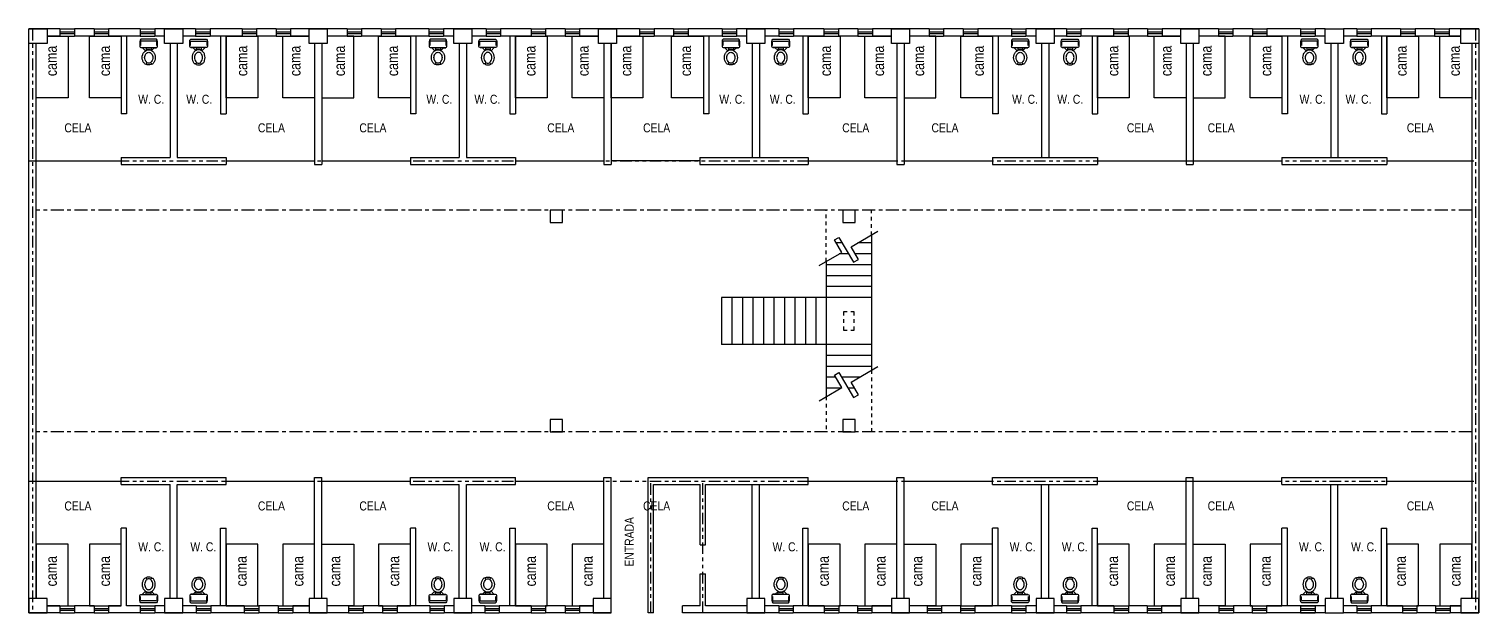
# Model space of a CAD drawing. Header units: millimetres. Extents: x 152.1 to 193, y 84.4 to 125.5.
# Drawn here: x 152.11 to 192.21, y 109.36 to 125.51 of the extents above; entities that cross this region are included whole.
import ezdxf

# ---------------------------------------------------------------- set-up
doc = ezdxf.new("R2010")
doc.units = ezdxf.units.MM
doc.header["$LTSCALE"] = 0.01
for name, pattern in [('ACAD_ISO03W100', [30, 12, -18]), ('ACAD_ISO10W100', [18, 12, -3, 0, -3]), ('DOT', [6.35, 0, -6.35]), ('PHANTOM', [63.5, 31.75, -6.35, 6.35, -6.35, 6.35, -6.35])]:
    doc.linetypes.add(name, pattern=pattern)
for name, color, linetype in [('AUXILIAR', 7, 'Continuous'), ('COLUMNAS', 6, 'Continuous'), ('EJES', 8, 'PHANTOM'), ('MUROS', 5, 'Continuous'), ('PROY. LOSA', 7, 'ACAD_ISO10W100'), ('REJAS', 3, 'ZIGZAG'), ('TEXTO', 2, 'Continuous'), ('VENTANAS', 7, 'Continuous')]:
    doc.layers.add(name, color=color, linetype=linetype)
doc.styles.add('style1', font='', dxfattribs={"height": 0.25})
doc.styles.get('style1').set_extended_font_data('Abadi MT Condensed Light')
doc.linetypes.add('ZIGZAG', pattern='A,0.00254,-5.08,[131,ltypeshp.shx,S=5.08,R=0,X=-5.08,Y=0],-10.16,[131,ltypeshp.shx,S=5.08,R=180,X=5.08,Y=0],-5.08', length=20.32254)

# ---------------------------------------------------------------- blocks, each defined once
blk = doc.blocks.new('WC')
at = {"layer": 'AUXILIAR', "color": 0}
for p, q in [((-0.313, 0.207), (-0.313, 0.07)), ((-0.293, 0.198), (-0.293, 0.09)), ((0.147, 0.268), (-0.284, 0.268)), ((-0.284, 0.041), (0.147, 0.041)), ((0.137, 0.217), (-0.274, 0.217)), ((-0.248, 0.041), (-0.156, -0.052)), ((-0.149, 0.041), (-0.137, 0.029)), ((-0.137, 0.041), (-0.137, -0.041)), ((0, 0.041), (0, -0.041)), ((0.091, 0.041), (0.006, -0.044)), ((0.092, 0.027), (0.146, 0.027)), ((0.156, 0.09), (0.156, 0.198)), ((0.176, 0.07), (0.176, 0.207)), ((-0.108, -0.008), (-0.029, -0.008)), ((-0.068, -0.008), (-0.068, -0.022)), ((0.001, -0.355), (-0.002, -0.358))]:
    blk.add_line(p, q, dxfattribs=at)
for points in [[(-0.178, -0.412, -0.039981), (-0.198, -0.39, -0.089732), (-0.236, -0.322, -0.081458), (-0.249, -0.24, -0.081458), (-0.236, -0.158, -0.089732), (-0.198, -0.09, -0.204334), (-0.068, -0.022, -0.099185)], [(-0.134, -0.359, -0.035206), (-0.145, -0.347, -0.089732), (-0.171, -0.3, -0.081458), (-0.181, -0.24, -0.081458), (-0.171, -0.18, -0.089732), (-0.145, -0.133, -0.104601), (-0.107, -0.103, -0.118253), (-0.068, -0.093, -0.118253)], [(-0.013, -0.379, -0.028959), (-0.026, -0.386, -0.118253), (-0.068, -0.397, -0.118253), (-0.111, -0.386, -0.023213), (-0.122, -0.38, -0.089732)], [(-0.068, -0.022, -0.204334), (0.061, -0.09, -0.089732), (0.099, -0.158, -0.081458), (0.112, -0.24, -0.081458), (0.099, -0.322, -0.089732), (0.061, -0.39, -0.038067), (0.042, -0.411, -0.007959)], [(-0.068, -0.093, -0.118253), (-0.03, -0.103, -0.104601), (0.008, -0.133, -0.089732), (0.034, -0.18, -0.081458), (0.044, -0.24, -0.081458), (0.034, -0.3, -0.089732), (0.008, -0.347, -0.023109), (0.001, -0.355, -0.118253)], [(0.018, -0.417, -0.035601), (-0.003, -0.43, -0.118253), (-0.068, -0.445, -0.154912), (-0.151, -0.419, -0.104601)]]:
    blk.add_lwpolyline(points, format="xyb", dxfattribs=at)
for centre, radius, start, end in [((-0.243, 0.211), 0.07, 125.4176, 182.8051), ((-0.284, 0.07), 0.0293, 180, 270), ((-0.274, 0.198), 0.0196, 90, 180), ((0.137, 0.198), 0.0196, 360, 90), ((0.106, 0.211), 0.07, 357.1949, 54.5824), ((0.147, 0.07), 0.0293, 270, 0), ((-0.156, -0.385), 0.0342, 230.1833, 50.1833), ((-0.145, -0.004), 0.038, 282.8891, 354.0625), ((0.042, 0.026), 0.0793, 205.3284, 237.7201), ((0.021, -0.383), 0.0342, 133.0507, 306.2647)]:
    blk.add_arc(centre, radius, start, end, dxfattribs=at)

msp = doc.modelspace()

# ---------------------------------------------------------------- linework, layer by layer
at = {"layer": 'AUXILIAR', "linetype": 'ACAD_ISO03W100', "ltscale": 0.5}
for p, q in [((174.163, 119.081), (174.163, 120.498)), ((175.413, 119.812), (175.413, 120.498)), ((175.413, 116.071), (175.413, 114.368)), ((174.163, 115.34), (174.163, 114.368))]:
    msp.add_line(p, q, dxfattribs=at)
at = {"layer": 'AUXILIAR'}
for p, q in [((174.599, 119.592), (174.439, 119.592)), ((175.413, 119.592), (175.037, 119.592)), ((175.413, 119.812), (175.413, 116.071)), ((174.775, 119.29), (174.521, 119.29)), ((175.413, 119.29), (174.958, 119.29)), ((174.163, 119.081), (174.163, 115.34)), ((175.413, 118.988), (174.163, 118.988)), ((175.413, 118.686), (174.163, 118.686)), ((175.413, 118.385), (174.163, 118.385)), ((175.413, 118.083), (171.263, 118.083)), ((171.263, 118.083), (171.263, 116.783)), ((171.553, 118.083), (171.553, 116.783)), ((171.843, 118.083), (171.843, 116.783)), ((172.133, 118.083), (172.133, 116.783)), ((172.423, 118.083), (172.423, 116.783)), ((172.713, 118.083), (172.713, 116.783)), ((173.003, 118.083), (173.003, 116.783)), ((173.293, 118.083), (173.293, 116.783)), ((173.583, 118.083), (173.583, 116.783)), ((173.873, 118.083), (173.873, 116.783)), ((175.413, 116.783), (171.263, 116.783)), ((175.413, 116.481), (174.163, 116.481)), ((175.413, 116.179), (174.163, 116.179)), ((174.424, 115.877), (174.163, 115.877)), ((174.565, 115.575), (174.163, 115.575)), ((175.081, 115.877), (174.584, 115.877)), ((174.943, 115.575), (174.76, 115.575))]:
    msp.add_line(p, q, dxfattribs=at)
for points in [[(152.613, 125.308), (153.193, 125.308), (153.193, 123.608), (152.313, 123.608), (152.313, 125.108)], [(160.013, 125.108), (160.013, 123.608), (159.133, 123.608), (159.133, 125.308), (159.863, 125.308)], [(160.213, 125.108), (160.213, 123.608), (161.093, 123.608), (161.093, 125.308), (160.363, 125.308)], [(168.013, 125.108), (168.013, 123.608), (167.133, 123.608), (167.133, 125.308), (167.863, 125.308)], [(168.363, 125.308), (169.093, 125.308), (169.093, 123.608), (168.213, 123.608), (168.213, 125.108)], [(176.113, 125.108), (176.113, 123.608), (175.233, 123.608), (175.233, 125.308), (175.963, 125.308)], [(176.313, 125.108), (176.313, 123.608), (177.193, 123.608), (177.193, 125.308), (176.463, 125.308)], [(184.113, 125.108), (184.113, 123.608), (183.233, 123.608), (183.233, 125.308), (183.963, 125.308)], [(184.313, 125.108), (184.313, 123.608), (185.193, 123.608), (185.193, 125.308), (184.463, 125.308)], [(192.013, 125.108), (192.013, 123.608), (191.133, 123.608), (191.133, 125.308), (191.713, 125.308)], [(173.965, 118.965), (174.591, 119.331), (174.389, 119.676), (174.508, 119.746), (174.912, 119.056), (175.049, 119.135), (174.847, 119.481), (175.587, 119.914)], [(173.965, 115.224), (174.591, 115.591), (174.389, 115.936), (174.508, 116.005), (174.912, 115.315), (175.049, 115.395), (174.847, 115.74), (175.587, 116.173)], [(152.613, 109.558), (153.193, 109.558), (153.193, 111.258), (152.313, 111.258), (152.313, 109.758)], [(160.013, 109.758), (160.013, 111.258), (159.133, 111.258), (159.133, 109.558), (159.863, 109.558)], [(160.213, 109.758), (160.213, 111.258), (161.093, 111.258), (161.093, 109.558), (160.363, 109.558)], [(168.013, 109.758), (168.013, 111.258), (167.133, 111.258), (167.133, 109.558), (167.713, 109.558)], [(176.113, 109.758), (176.113, 111.258), (175.233, 111.258), (175.233, 109.558), (175.963, 109.558)], [(176.313, 109.758), (176.313, 111.258), (177.193, 111.258), (177.193, 109.558), (176.463, 109.558)], [(184.113, 109.758), (184.113, 111.258), (183.233, 111.258), (183.233, 109.558), (183.963, 109.558)], [(184.313, 109.758), (184.313, 111.258), (185.193, 111.258), (185.193, 109.558), (184.463, 109.558)], [(192.013, 109.758), (192.013, 111.258), (191.133, 111.258), (191.133, 109.558), (191.713, 109.558)]]:
    msp.add_lwpolyline(points, dxfattribs=at)
for points in [[(153.783, 125.308), (154.663, 125.308), (154.663, 123.608), (153.783, 123.608)], [(157.563, 125.308), (158.443, 125.308), (158.443, 123.608), (157.563, 123.608)], [(161.783, 125.308), (162.663, 125.308), (162.663, 123.608), (161.783, 123.608)], [(165.563, 125.308), (166.443, 125.308), (166.443, 123.608), (165.563, 123.608)], [(169.883, 125.308), (170.763, 125.308), (170.763, 123.608), (169.883, 123.608)], [(173.663, 125.308), (174.543, 125.308), (174.543, 123.608), (173.663, 123.608)], [(177.883, 125.308), (178.763, 125.308), (178.763, 123.608), (177.883, 123.608)], [(181.663, 125.308), (182.543, 125.308), (182.543, 123.608), (181.663, 123.608)], [(185.883, 125.308), (186.763, 125.308), (186.763, 123.608), (185.883, 123.608)], [(189.663, 125.308), (190.543, 125.308), (190.543, 123.608), (189.663, 123.608)], [(153.783, 109.558), (154.663, 109.558), (154.663, 111.258), (153.783, 111.258)], [(157.563, 109.558), (158.443, 109.558), (158.443, 111.258), (157.563, 111.258)], [(161.783, 109.558), (162.663, 109.558), (162.663, 111.258), (161.783, 111.258)], [(165.563, 109.558), (166.443, 109.558), (166.443, 111.258), (165.563, 111.258)], [(173.663, 109.558), (174.543, 109.558), (174.543, 111.258), (173.663, 111.258)], [(177.883, 109.558), (178.763, 109.558), (178.763, 111.258), (177.883, 111.258)], [(181.663, 109.558), (182.543, 109.558), (182.543, 111.258), (181.663, 111.258)], [(185.883, 109.558), (186.763, 109.558), (186.763, 111.258), (185.883, 111.258)], [(189.663, 109.558), (190.543, 109.558), (190.543, 111.258), (189.663, 111.258)]]:
    msp.add_lwpolyline(points, close=True, dxfattribs=at)
at = {"layer": 'COLUMNAS'}
for points in [[(152.113, 125.508), (152.613, 125.508), (152.613, 125.108), (152.113, 125.108)], [(155.863, 125.508), (156.363, 125.508), (156.363, 125.108), (155.863, 125.108)], [(159.863, 125.508), (160.363, 125.508), (160.363, 125.108), (159.863, 125.108)], [(163.863, 125.508), (164.363, 125.508), (164.363, 125.108), (163.863, 125.108)], [(167.863, 125.508), (168.363, 125.508), (168.363, 125.108), (167.863, 125.108)], [(171.963, 125.508), (172.463, 125.508), (172.463, 125.108), (171.963, 125.108)], [(175.963, 125.508), (176.463, 125.508), (176.463, 125.108), (175.963, 125.108)], [(179.963, 125.508), (180.463, 125.508), (180.463, 125.108), (179.963, 125.108)], [(183.963, 125.508), (184.463, 125.508), (184.463, 125.108), (183.963, 125.108)], [(187.963, 125.508), (188.463, 125.508), (188.463, 125.108), (187.963, 125.108)], [(191.713, 125.508), (192.213, 125.508), (192.213, 125.108), (191.713, 125.108)], [(166.528, 120.158), (166.868, 120.158), (166.868, 120.498), (166.528, 120.498)], [(174.618, 120.158), (174.958, 120.158), (174.958, 120.498), (174.618, 120.498)], [(166.528, 114.368), (166.868, 114.368), (166.868, 114.708), (166.528, 114.708)], [(174.618, 114.368), (174.958, 114.368), (174.958, 114.708), (174.618, 114.708)], [(152.113, 109.358), (152.613, 109.358), (152.613, 109.758), (152.113, 109.758)], [(155.863, 109.358), (156.363, 109.358), (156.363, 109.758), (155.863, 109.758)], [(159.863, 109.358), (160.363, 109.358), (160.363, 109.758), (159.863, 109.758)], [(163.863, 109.358), (164.363, 109.358), (164.363, 109.758), (163.863, 109.758)], [(167.713, 109.358), (168.213, 109.358), (168.213, 109.758), (167.713, 109.758)], [(171.963, 109.358), (172.463, 109.358), (172.463, 109.758), (171.963, 109.758)], [(175.963, 109.358), (176.463, 109.358), (176.463, 109.758), (175.963, 109.758)], [(179.963, 109.358), (180.463, 109.358), (180.463, 109.758), (179.963, 109.758)], [(183.963, 109.358), (184.463, 109.358), (184.463, 109.758), (183.963, 109.758)], [(187.963, 109.358), (188.463, 109.358), (188.463, 109.758), (187.963, 109.758)], [(191.713, 109.358), (192.213, 109.358), (192.213, 109.758), (191.713, 109.758)]]:
    msp.add_lwpolyline(points, close=True, dxfattribs=at)
at = {"layer": 'COLUMNAS', "linetype": 'DOT'}
msp.add_lwpolyline([(174.638, 117.183), (174.938, 117.183), (174.938, 117.683), (174.638, 117.683)], close=True, dxfattribs=at)
at = {"layer": 'EJES'}
for p, q in [((152.213, 125.508), (152.213, 109.358)), ((192.113, 125.508), (192.113, 109.358)), ((152.113, 121.858), (192.113, 121.858)), ((152.113, 121.858), (192.113, 121.858)), ((152.113, 113.008), (192.113, 113.008)), ((169.313, 109.358), (169.313, 113.008)), ((170.751, 109.358), (170.751, 113.008))]:
    msp.add_line(p, q, dxfattribs=at)
at = {"layer": 'MUROS'}
for p, q in [((152.113, 109.358), (152.113, 125.508)), ((152.97, 125.508), (152.113, 125.508)), ((152.97, 125.308), (152.613, 125.308)), ((152.97, 125.508), (152.97, 125.308)), ((153.37, 125.508), (153.37, 125.308)), ((153.911, 125.508), (153.37, 125.508)), ((153.911, 125.308), (153.37, 125.308)), ((153.911, 125.508), (153.911, 125.308)), ((154.311, 125.508), (154.311, 125.308)), ((155.192, 125.508), (154.311, 125.508)), ((155.192, 125.308), (154.311, 125.308)), ((154.663, 125.308), (154.663, 123.158)), ((154.813, 125.308), (154.813, 123.158)), ((155.192, 125.508), (155.192, 125.308)), ((155.592, 125.508), (155.592, 125.308)), ((156.722, 125.508), (155.592, 125.508)), ((155.863, 125.308), (155.592, 125.308)), ((156.722, 125.308), (156.363, 125.308)), ((156.722, 125.508), (156.722, 125.308)), ((157.122, 125.508), (157.122, 125.308)), ((158.008, 125.508), (157.122, 125.508)), ((158.008, 125.308), (157.122, 125.308)), ((157.413, 125.308), (157.413, 123.158)), ((157.563, 125.308), (157.563, 123.158)), ((158.008, 125.508), (158.008, 125.308)), ((158.408, 125.508), (158.408, 125.308)), ((158.949, 125.508), (158.408, 125.508)), ((158.949, 125.308), (158.408, 125.308)), ((158.949, 125.508), (158.949, 125.308)), ((159.349, 125.508), (159.349, 125.308)), ((160.911, 125.508), (159.349, 125.508)), ((159.863, 125.308), (159.349, 125.308)), ((160.911, 125.308), (160.363, 125.308)), ((160.911, 125.508), (160.911, 125.308)), ((161.311, 125.508), (161.311, 125.308)), ((161.851, 125.508), (161.311, 125.508)), ((161.851, 125.308), (161.311, 125.308)), ((161.851, 125.508), (161.851, 125.308)), ((162.251, 125.508), (162.251, 125.308)), ((163.175, 125.508), (162.251, 125.508)), ((163.175, 125.308), (162.251, 125.308)), ((162.663, 125.308), (162.663, 123.158)), ((162.813, 125.308), (162.813, 123.158)), ((163.175, 125.508), (163.175, 125.308)), ((163.575, 125.508), (163.575, 125.308)), ((164.753, 125.508), (163.575, 125.508)), ((163.863, 125.308), (163.575, 125.308)), ((164.753, 125.308), (164.363, 125.308)), ((164.753, 125.508), (164.753, 125.308)), ((165.997, 125.508), (165.153, 125.508)), ((165.153, 125.508), (165.153, 125.308)), ((165.997, 125.308), (165.153, 125.308)), ((165.413, 125.308), (165.413, 123.158)), ((165.563, 125.308), (165.563, 123.158)), ((165.997, 125.508), (165.997, 125.308)), ((166.397, 125.508), (166.397, 125.308)), ((166.938, 125.508), (166.397, 125.508)), ((166.938, 125.308), (166.397, 125.308)), ((166.938, 125.508), (166.938, 125.308)), ((168.213, 125.508), (167.338, 125.508)), ((167.338, 125.508), (167.338, 125.308)), ((167.863, 125.308), (167.338, 125.308)), ((168.998, 125.508), (168.213, 125.508)), ((168.998, 125.308), (168.363, 125.308)), ((168.998, 125.508), (168.998, 125.308)), ((169.398, 125.508), (169.398, 125.308)), ((169.939, 125.508), (169.398, 125.508)), ((169.939, 125.308), (169.398, 125.308)), ((169.939, 125.508), (169.939, 125.308)), ((170.339, 125.508), (170.339, 125.308)), ((171.283, 125.508), (170.339, 125.508)), ((171.283, 125.308), (170.339, 125.308)), ((170.763, 125.308), (170.763, 123.158)), ((170.913, 125.308), (170.913, 123.158)), ((171.283, 125.508), (171.283, 125.308)), ((171.683, 125.508), (171.683, 125.308)), ((172.854, 125.508), (171.683, 125.508)), ((171.963, 125.308), (171.683, 125.308)), ((172.854, 125.308), (172.463, 125.308)), ((172.854, 125.508), (172.854, 125.308)), ((173.254, 125.508), (173.254, 125.308)), ((174.098, 125.508), (173.254, 125.508)), ((174.098, 125.308), (173.254, 125.308)), ((173.513, 125.308), (173.513, 123.158)), ((173.663, 125.308), (173.663, 123.158)), ((174.098, 125.508), (174.098, 125.308)), ((174.498, 125.508), (174.498, 125.308)), ((175.039, 125.508), (174.498, 125.508)), ((175.039, 125.308), (174.498, 125.308)), ((175.039, 125.508), (175.039, 125.308)), ((175.439, 125.508), (175.439, 125.308)), ((177.008, 125.508), (175.439, 125.508)), ((175.963, 125.308), (175.439, 125.308)), ((177.008, 125.308), (176.463, 125.308)), ((177.008, 125.508), (177.008, 125.308)), ((177.408, 125.508), (177.408, 125.308)), ((177.949, 125.508), (177.408, 125.508)), ((177.949, 125.308), (177.408, 125.308)), ((177.949, 125.508), (177.949, 125.308)), ((178.349, 125.508), (178.349, 125.308)), ((179.282, 125.508), (178.349, 125.508)), ((179.282, 125.308), (178.349, 125.308)), ((178.763, 125.308), (178.763, 123.158)), ((178.913, 125.308), (178.913, 123.158)), ((179.282, 125.508), (179.282, 125.308)), ((179.682, 125.508), (179.682, 125.308)), ((180.803, 125.508), (179.682, 125.508)), ((179.963, 125.308), (179.682, 125.308)), ((180.803, 125.308), (180.463, 125.308)), ((180.803, 125.508), (180.803, 125.308)), ((181.203, 125.508), (181.203, 125.308)), ((182.107, 125.508), (181.203, 125.508)), ((182.107, 125.308), (181.203, 125.308)), ((181.513, 125.308), (181.513, 123.158)), ((181.663, 125.308), (181.663, 123.158)), ((182.107, 125.508), (182.107, 125.308)), ((182.507, 125.508), (182.507, 125.308)), ((183.048, 125.508), (182.507, 125.508)), ((183.048, 125.308), (182.507, 125.308)), ((183.048, 125.508), (183.048, 125.308)), ((183.448, 125.508), (183.448, 125.308)), ((185.007, 125.508), (183.448, 125.508)), ((183.963, 125.308), (183.448, 125.308)), ((185.007, 125.308), (184.463, 125.308)), ((185.007, 125.508), (185.007, 125.308)), ((185.407, 125.508), (185.407, 125.308)), ((185.948, 125.508), (185.407, 125.508)), ((185.948, 125.308), (185.407, 125.308)), ((185.948, 125.508), (185.948, 125.308)), ((186.348, 125.508), (186.348, 125.308)), ((187.281, 125.508), (186.348, 125.508)), ((187.281, 125.308), (186.348, 125.308)), ((186.763, 125.308), (186.763, 123.158)), ((186.913, 125.308), (186.913, 123.158)), ((187.281, 125.508), (187.281, 125.308)), ((187.963, 125.508), (187.681, 125.508)), ((187.681, 125.508), (187.681, 125.308)), ((187.963, 125.308), (187.681, 125.308)), ((188.832, 125.508), (188.463, 125.508)), ((188.832, 125.308), (188.463, 125.308)), ((188.832, 125.508), (188.832, 125.308)), ((189.232, 125.508), (189.232, 125.308)), ((190.046, 125.508), (189.232, 125.508)), ((190.046, 125.308), (189.232, 125.308)), ((189.513, 125.308), (189.513, 123.158)), ((189.663, 125.308), (189.663, 123.158)), ((190.046, 125.508), (190.046, 125.308)), ((190.446, 125.508), (190.446, 125.308)), ((190.987, 125.508), (190.446, 125.508)), ((190.987, 125.308), (190.446, 125.308)), ((190.987, 125.508), (190.987, 125.308)), ((192.213, 125.508), (191.387, 125.508)), ((191.387, 125.508), (191.387, 125.308)), ((191.713, 125.308), (191.387, 125.308)), ((192.213, 125.508), (192.213, 109.358)), ((152.313, 109.758), (152.313, 125.108)), ((156.013, 125.108), (156.013, 121.958)), ((156.213, 125.108), (156.213, 121.958)), ((160.013, 125.108), (160.013, 121.758)), ((160.213, 125.108), (160.213, 121.758)), ((164.013, 125.108), (164.013, 121.958)), ((164.213, 125.108), (164.213, 121.958)), ((168.013, 125.108), (168.013, 121.758)), ((168.213, 125.108), (168.213, 121.758)), ((172.113, 125.108), (172.113, 121.958)), ((172.313, 125.108), (172.313, 121.958)), ((176.113, 125.108), (176.113, 121.758)), ((176.313, 125.108), (176.313, 121.758)), ((180.113, 125.108), (180.113, 121.958)), ((180.313, 125.108), (180.313, 121.958)), ((184.113, 125.108), (184.113, 121.758)), ((184.313, 125.108), (184.313, 121.758)), ((188.113, 125.108), (188.113, 121.958)), ((188.313, 125.108), (188.313, 121.958)), ((192.013, 125.108), (192.013, 109.758)), ((154.813, 123.158), (154.663, 123.158)), ((157.413, 123.158), (157.563, 123.158)), ((162.813, 123.158), (162.663, 123.158)), ((165.413, 123.158), (165.563, 123.158)), ((170.913, 123.158), (170.763, 123.158)), ((173.513, 123.158), (173.663, 123.158)), ((178.913, 123.158), (178.763, 123.158)), ((181.513, 123.158), (181.663, 123.158)), ((186.913, 123.158), (186.763, 123.158)), ((189.513, 123.158), (189.663, 123.158)), ((154.663, 121.958), (156.013, 121.958)), ((154.663, 121.958), (154.663, 121.758)), ((156.213, 121.958), (157.563, 121.958)), ((157.563, 121.958), (157.563, 121.758)), ((162.663, 121.958), (162.663, 121.758)), ((162.663, 121.958), (164.013, 121.958)), ((164.213, 121.958), (165.563, 121.958)), ((165.563, 121.958), (165.563, 121.758)), ((170.663, 121.958), (172.113, 121.958)), ((170.663, 121.958), (170.663, 121.758)), ((170.826, 121.958), (173.663, 121.958)), ((173.663, 121.958), (173.663, 121.758)), ((178.763, 121.958), (181.663, 121.958)), ((178.763, 121.958), (178.763, 121.758)), ((181.663, 121.958), (181.663, 121.758)), ((186.763, 121.958), (189.663, 121.958)), ((186.763, 121.958), (186.763, 121.758)), ((189.663, 121.958), (189.663, 121.758)), ((154.663, 121.758), (157.563, 121.758)), ((160.013, 121.758), (160.213, 121.758)), ((162.663, 121.758), (165.563, 121.758)), ((168.013, 121.758), (168.213, 121.758)), ((170.663, 121.758), (173.663, 121.758)), ((176.113, 121.758), (176.313, 121.758)), ((178.763, 121.758), (181.663, 121.758)), ((184.113, 121.758), (184.313, 121.758)), ((186.763, 121.758), (189.663, 121.758)), ((154.663, 113.108), (157.563, 113.108)), ((154.663, 112.908), (154.663, 113.108)), ((157.563, 112.908), (157.563, 113.108)), ((160.013, 109.758), (160.013, 113.108)), ((160.013, 113.108), (160.213, 113.108)), ((160.213, 109.758), (160.213, 113.108)), ((162.663, 112.908), (162.663, 113.108)), ((162.663, 113.108), (165.563, 113.108)), ((165.563, 112.908), (165.563, 113.108)), ((168.013, 109.758), (168.013, 113.108)), ((168.013, 113.108), (168.213, 113.108)), ((168.213, 109.758), (168.213, 113.108)), ((169.238, 109.358), (169.238, 113.108)), ((169.238, 113.108), (173.663, 113.108)), ((173.663, 112.908), (173.663, 113.108)), ((176.113, 109.758), (176.113, 113.108)), ((176.113, 113.108), (176.313, 113.108)), ((176.313, 109.758), (176.313, 113.108)), ((178.763, 112.908), (178.763, 113.108)), ((178.763, 113.108), (181.663, 113.108)), ((181.663, 112.908), (181.663, 113.108)), ((184.113, 109.758), (184.113, 113.108)), ((184.113, 113.108), (184.313, 113.108)), ((184.313, 109.758), (184.313, 113.108)), ((186.763, 112.908), (186.763, 113.108)), ((186.763, 113.108), (189.663, 113.108)), ((189.663, 112.908), (189.663, 113.108)), ((154.663, 112.908), (156.013, 112.908)), ((156.013, 109.758), (156.013, 112.908)), ((156.213, 109.758), (156.213, 112.908)), ((156.213, 112.908), (157.563, 112.908)), ((162.663, 112.908), (164.013, 112.908)), ((164.013, 109.758), (164.013, 112.908)), ((164.213, 109.758), (164.213, 112.908)), ((164.213, 112.908), (165.563, 112.908)), ((169.388, 112.908), (170.676, 112.908)), ((169.388, 109.358), (169.388, 112.908)), ((169.388, 112.908), (170.676, 112.908)), ((170.676, 111.243), (170.676, 112.908)), ((170.826, 111.243), (170.826, 112.908)), ((170.826, 112.908), (173.663, 112.908)), ((170.826, 112.908), (172.113, 112.908)), ((172.113, 109.758), (172.113, 112.908)), ((172.313, 109.758), (172.313, 112.908)), ((178.763, 112.908), (181.663, 112.908)), ((180.113, 109.758), (180.113, 112.908)), ((180.313, 109.758), (180.313, 112.908)), ((186.763, 112.908), (189.663, 112.908)), ((188.113, 109.758), (188.113, 112.908)), ((188.313, 109.758), (188.313, 112.908)), ((154.813, 111.708), (154.663, 111.708)), ((154.663, 109.558), (154.663, 111.708)), ((154.813, 109.558), (154.813, 111.708)), ((157.413, 109.558), (157.413, 111.708)), ((157.413, 111.708), (157.563, 111.708)), ((157.563, 109.558), (157.563, 111.708)), ((162.813, 111.708), (162.663, 111.708)), ((162.663, 109.558), (162.663, 111.708)), ((162.813, 109.558), (162.813, 111.708)), ((165.413, 109.558), (165.413, 111.708)), ((165.413, 111.708), (165.563, 111.708)), ((165.563, 109.558), (165.563, 111.708)), ((173.513, 109.558), (173.513, 111.708)), ((173.513, 111.708), (173.663, 111.708)), ((173.663, 109.558), (173.663, 111.708)), ((178.913, 111.708), (178.763, 111.708)), ((178.763, 109.558), (178.763, 111.708)), ((178.913, 109.558), (178.913, 111.708)), ((181.513, 109.558), (181.513, 111.708)), ((181.513, 111.708), (181.663, 111.708)), ((181.663, 109.558), (181.663, 111.708)), ((186.913, 111.708), (186.763, 111.708)), ((186.763, 109.558), (186.763, 111.708)), ((186.913, 109.558), (186.913, 111.708)), ((189.513, 109.558), (189.513, 111.708)), ((189.513, 111.708), (189.663, 111.708)), ((189.663, 109.558), (189.663, 111.708)), ((170.676, 111.243), (170.826, 111.243)), ((170.676, 109.558), (170.676, 110.443)), ((170.676, 110.443), (170.826, 110.443)), ((170.826, 109.558), (170.826, 110.443)), ((152.97, 109.558), (152.613, 109.558)), ((152.97, 109.558), (152.97, 109.358)), ((153.37, 109.558), (153.37, 109.358)), ((153.911, 109.558), (153.37, 109.558)), ((153.911, 109.558), (153.911, 109.358)), ((154.663, 109.558), (154.311, 109.558)), ((154.311, 109.558), (154.311, 109.358)), ((155.192, 109.558), (154.813, 109.558)), ((155.192, 109.558), (155.192, 109.358)), ((155.863, 109.558), (155.592, 109.558)), ((155.592, 109.558), (155.592, 109.358)), ((156.738, 109.558), (156.363, 109.558)), ((156.738, 109.558), (156.738, 109.358)), ((157.138, 109.558), (157.138, 109.358)), ((158.067, 109.558), (157.138, 109.558)), ((158.067, 109.558), (158.067, 109.358)), ((158.467, 109.558), (158.467, 109.358)), ((159.008, 109.558), (158.467, 109.558)), ((159.008, 109.558), (159.008, 109.358)), ((159.863, 109.558), (159.408, 109.558)), ((159.408, 109.558), (159.408, 109.358)), ((160.951, 109.558), (160.363, 109.558)), ((160.951, 109.558), (160.951, 109.358)), ((161.351, 109.558), (161.351, 109.358)), ((161.892, 109.558), (161.351, 109.558)), ((161.892, 109.558), (161.892, 109.358)), ((162.292, 109.558), (162.292, 109.358)), ((163.194, 109.558), (162.292, 109.558)), ((163.194, 109.558), (163.194, 109.358)), ((163.863, 109.558), (163.594, 109.558)), ((163.594, 109.558), (163.594, 109.358)), ((164.72, 109.558), (164.363, 109.558)), ((164.72, 109.558), (164.72, 109.358)), ((166.001, 109.558), (165.12, 109.558)), ((165.12, 109.558), (165.12, 109.358)), ((166.001, 109.558), (166.001, 109.358)), ((166.401, 109.558), (166.401, 109.358)), ((166.942, 109.558), (166.401, 109.558)), ((166.942, 109.558), (166.942, 109.358)), ((167.713, 109.558), (167.342, 109.558)), ((167.342, 109.558), (167.342, 109.358)), ((170.188, 109.358), (170.188, 109.558)), ((170.676, 109.558), (170.188, 109.558)), ((171.963, 109.558), (170.826, 109.558)), ((172.848, 109.558), (172.463, 109.558)), ((172.848, 109.558), (172.848, 109.358)), ((173.248, 109.558), (173.248, 109.358)), ((174.107, 109.558), (173.248, 109.558)), ((174.107, 109.558), (174.107, 109.358)), ((174.507, 109.558), (174.507, 109.358)), ((175.026, 109.558), (174.507, 109.558)), ((175.026, 109.558), (175.026, 109.358)), ((175.963, 109.558), (175.426, 109.558)), ((175.426, 109.558), (175.426, 109.358)), ((176.953, 109.558), (176.463, 109.558)), ((176.953, 109.558), (176.953, 109.358)), ((177.353, 109.558), (177.353, 109.358)), ((177.871, 109.558), (177.353, 109.558)), ((177.871, 109.558), (177.871, 109.358)), ((178.271, 109.558), (178.271, 109.358)), ((179.283, 109.558), (178.271, 109.558)), ((179.283, 109.558), (179.283, 109.358)), ((179.963, 109.558), (179.683, 109.558)), ((179.683, 109.558), (179.683, 109.358)), ((180.803, 109.558), (180.463, 109.558)), ((180.803, 109.558), (180.803, 109.358)), ((182.116, 109.558), (181.203, 109.558)), ((181.203, 109.558), (181.203, 109.358)), ((182.116, 109.558), (182.116, 109.358)), ((182.516, 109.558), (182.516, 109.358)), ((183.034, 109.558), (182.516, 109.558)), ((183.034, 109.558), (183.034, 109.358)), ((183.963, 109.558), (183.434, 109.558)), ((183.434, 109.558), (183.434, 109.358)), ((185.02, 109.558), (184.463, 109.558)), ((185.02, 109.558), (185.02, 109.358)), ((185.42, 109.558), (185.42, 109.358)), ((185.938, 109.558), (185.42, 109.558)), ((185.938, 109.558), (185.938, 109.358)), ((187.963, 109.558), (186.338, 109.558)), ((186.338, 109.558), (186.338, 109.358)), ((187.278, 109.558), (187.278, 109.358)), ((187.678, 109.558), (187.678, 109.358)), ((188.833, 109.558), (188.463, 109.558)), ((188.833, 109.558), (188.833, 109.358)), ((189.233, 109.558), (189.233, 109.358)), ((190.094, 109.558), (189.233, 109.558)), ((190.094, 109.558), (190.094, 109.358)), ((190.494, 109.558), (190.494, 109.358)), ((191.012, 109.558), (190.494, 109.558)), ((191.012, 109.558), (191.012, 109.358)), ((191.713, 109.558), (191.412, 109.558)), ((191.412, 109.558), (191.412, 109.358)), ((152.97, 109.358), (152.113, 109.358)), ((153.911, 109.358), (153.37, 109.358)), ((155.192, 109.358), (154.311, 109.358)), ((156.738, 109.358), (155.592, 109.358)), ((158.067, 109.358), (157.138, 109.358)), ((159.008, 109.358), (158.467, 109.358)), ((160.951, 109.358), (159.408, 109.358)), ((161.892, 109.358), (161.351, 109.358)), ((163.194, 109.358), (162.292, 109.358)), ((164.72, 109.358), (163.594, 109.358)), ((166.001, 109.358), (165.12, 109.358)), ((166.942, 109.358), (166.401, 109.358)), ((168.213, 109.358), (167.342, 109.358)), ((169.388, 109.358), (169.238, 109.358)), ((172.848, 109.358), (170.188, 109.358)), ((174.107, 109.358), (173.248, 109.358)), ((175.026, 109.358), (174.507, 109.358)), ((176.953, 109.358), (175.426, 109.358)), ((177.871, 109.358), (177.353, 109.358)), ((179.283, 109.358), (178.271, 109.358)), ((180.803, 109.358), (179.683, 109.358)), ((182.116, 109.358), (181.203, 109.358)), ((183.034, 109.358), (182.516, 109.358)), ((185.02, 109.358), (183.434, 109.358)), ((185.938, 109.358), (185.42, 109.358)), ((187.963, 109.358), (186.338, 109.358)), ((188.833, 109.358), (188.463, 109.358)), ((190.094, 109.358), (189.233, 109.358)), ((191.012, 109.358), (190.494, 109.358)), ((192.213, 109.358), (191.412, 109.358))]:
    msp.add_line(p, q, dxfattribs=at)
at = {"layer": 'PROY. LOSA', "ltscale": 3}
for p, q in [((192.013, 120.498), (152.313, 120.498)), ((192.013, 114.368), (152.313, 114.368))]:
    msp.add_line(p, q, dxfattribs=at)
at = {"layer": 'REJAS'}
for p, q in [((152.313, 121.858), (154.663, 121.858)), ((157.563, 121.858), (160.013, 121.858)), ((160.213, 121.858), (162.663, 121.858)), ((165.563, 121.858), (168.013, 121.858)), ((170.663, 121.858), (168.213, 121.858)), ((173.663, 121.858), (176.113, 121.858)), ((176.313, 121.858), (178.763, 121.858)), ((181.663, 121.858), (184.113, 121.858)), ((184.313, 121.858), (186.763, 121.858)), ((189.663, 121.858), (192.013, 121.858)), ((152.313, 113.008), (154.663, 113.008)), ((157.563, 113.008), (160.013, 113.008)), ((160.213, 113.008), (162.663, 113.008)), ((165.563, 113.008), (168.013, 113.008)), ((173.663, 113.008), (176.113, 113.008)), ((176.313, 113.008), (178.763, 113.008)), ((181.663, 113.008), (184.113, 113.008)), ((184.313, 113.008), (186.763, 113.008)), ((189.663, 113.008), (192.013, 113.008))]:
    msp.add_line(p, q, dxfattribs=at)
at = {"layer": 'VENTANAS'}
for p, q in [((152.97, 125.508), (153.37, 125.508)), ((152.97, 125.433), (153.37, 125.433)), ((152.97, 125.383), (153.37, 125.383)), ((152.97, 125.308), (153.37, 125.308)), ((153.911, 125.508), (154.311, 125.508)), ((153.911, 125.433), (154.311, 125.433)), ((153.911, 125.383), (154.311, 125.383)), ((153.911, 125.308), (154.311, 125.308)), ((155.192, 125.508), (155.592, 125.508)), ((155.192, 125.433), (155.592, 125.433)), ((155.192, 125.383), (155.592, 125.383)), ((155.192, 125.308), (155.592, 125.308)), ((156.722, 125.508), (157.122, 125.508)), ((156.722, 125.433), (157.122, 125.433)), ((156.722, 125.383), (157.122, 125.383)), ((156.722, 125.308), (157.122, 125.308)), ((158.008, 125.508), (158.408, 125.508)), ((158.008, 125.433), (158.408, 125.433)), ((158.008, 125.383), (158.408, 125.383)), ((158.008, 125.308), (158.408, 125.308)), ((158.949, 125.508), (159.349, 125.508)), ((158.949, 125.433), (159.349, 125.433)), ((158.949, 125.383), (159.349, 125.383)), ((158.949, 125.308), (159.349, 125.308)), ((160.911, 125.508), (161.311, 125.508)), ((160.911, 125.433), (161.311, 125.433)), ((160.911, 125.383), (161.311, 125.383)), ((160.911, 125.308), (161.311, 125.308)), ((161.851, 125.508), (162.251, 125.508)), ((161.851, 125.433), (162.251, 125.433)), ((161.851, 125.383), (162.251, 125.383)), ((161.851, 125.308), (162.251, 125.308)), ((163.175, 125.508), (163.575, 125.508)), ((163.175, 125.433), (163.575, 125.433)), ((163.175, 125.383), (163.575, 125.383)), ((163.175, 125.308), (163.575, 125.308)), ((164.753, 125.508), (165.153, 125.508)), ((164.753, 125.433), (165.153, 125.433)), ((164.753, 125.383), (165.153, 125.383)), ((164.753, 125.308), (165.153, 125.308)), ((165.997, 125.508), (166.397, 125.508)), ((165.997, 125.433), (166.397, 125.433)), ((165.997, 125.383), (166.397, 125.383)), ((165.997, 125.308), (166.397, 125.308)), ((166.938, 125.508), (167.338, 125.508)), ((166.938, 125.433), (167.338, 125.433)), ((166.938, 125.383), (167.338, 125.383)), ((166.938, 125.308), (167.338, 125.308)), ((168.998, 125.508), (169.398, 125.508)), ((168.998, 125.433), (169.398, 125.433)), ((168.998, 125.383), (169.398, 125.383)), ((168.998, 125.308), (169.398, 125.308)), ((169.939, 125.508), (170.339, 125.508)), ((169.939, 125.433), (170.339, 125.433)), ((169.939, 125.383), (170.339, 125.383)), ((169.939, 125.308), (170.339, 125.308)), ((171.283, 125.508), (171.683, 125.508)), ((171.283, 125.433), (171.683, 125.433)), ((171.283, 125.383), (171.683, 125.383)), ((171.283, 125.308), (171.683, 125.308)), ((172.854, 125.508), (173.254, 125.508)), ((172.854, 125.433), (173.254, 125.433)), ((172.854, 125.383), (173.254, 125.383)), ((172.854, 125.308), (173.254, 125.308)), ((174.098, 125.508), (174.498, 125.508)), ((174.098, 125.433), (174.498, 125.433)), ((174.098, 125.383), (174.498, 125.383)), ((174.098, 125.308), (174.498, 125.308)), ((175.039, 125.508), (175.439, 125.508)), ((175.039, 125.433), (175.439, 125.433)), ((175.039, 125.383), (175.439, 125.383)), ((175.039, 125.308), (175.439, 125.308)), ((177.008, 125.508), (177.408, 125.508)), ((177.008, 125.433), (177.408, 125.433)), ((177.008, 125.383), (177.408, 125.383)), ((177.008, 125.308), (177.408, 125.308)), ((177.949, 125.508), (178.349, 125.508)), ((177.949, 125.433), (178.349, 125.433)), ((177.949, 125.383), (178.349, 125.383)), ((177.949, 125.308), (178.349, 125.308)), ((179.282, 125.508), (179.682, 125.508)), ((179.282, 125.433), (179.682, 125.433)), ((179.282, 125.383), (179.682, 125.383)), ((179.282, 125.308), (179.682, 125.308)), ((180.803, 125.508), (181.203, 125.508)), ((180.803, 125.433), (181.203, 125.433)), ((180.803, 125.383), (181.203, 125.383)), ((180.803, 125.308), (181.203, 125.308)), ((182.107, 125.508), (182.507, 125.508)), ((182.107, 125.433), (182.507, 125.433)), ((182.107, 125.383), (182.507, 125.383)), ((182.107, 125.308), (182.507, 125.308)), ((183.048, 125.508), (183.448, 125.508)), ((183.048, 125.433), (183.448, 125.433)), ((183.048, 125.383), (183.448, 125.383)), ((183.048, 125.308), (183.448, 125.308)), ((185.007, 125.508), (185.407, 125.508)), ((185.007, 125.433), (185.407, 125.433)), ((185.007, 125.383), (185.407, 125.383)), ((185.007, 125.308), (185.407, 125.308)), ((185.948, 125.508), (186.348, 125.508)), ((185.948, 125.433), (186.348, 125.433)), ((185.948, 125.383), (186.348, 125.383)), ((185.948, 125.308), (186.348, 125.308)), ((187.281, 125.508), (187.681, 125.508)), ((187.281, 125.433), (187.681, 125.433)), ((187.281, 125.383), (187.681, 125.383)), ((187.281, 125.308), (187.681, 125.308)), ((188.832, 125.508), (189.232, 125.508)), ((188.832, 125.433), (189.232, 125.433)), ((188.832, 125.383), (189.232, 125.383)), ((188.832, 125.308), (189.232, 125.308)), ((190.046, 125.508), (190.446, 125.508)), ((190.046, 125.433), (190.446, 125.433)), ((190.046, 125.383), (190.446, 125.383)), ((190.046, 125.308), (190.446, 125.308)), ((190.987, 125.508), (191.387, 125.508)), ((190.987, 125.433), (191.387, 125.433)), ((190.987, 125.383), (191.387, 125.383)), ((190.987, 125.308), (191.387, 125.308)), ((152.97, 109.558), (153.37, 109.558)), ((152.97, 109.483), (153.37, 109.483)), ((153.911, 109.558), (154.311, 109.558)), ((153.911, 109.483), (154.311, 109.483)), ((155.192, 109.558), (155.592, 109.558)), ((155.192, 109.483), (155.592, 109.483)), ((156.738, 109.558), (157.138, 109.558)), ((156.738, 109.483), (157.138, 109.483)), ((158.067, 109.558), (158.467, 109.558)), ((158.067, 109.483), (158.467, 109.483)), ((159.008, 109.558), (159.408, 109.558)), ((159.008, 109.483), (159.408, 109.483)), ((160.951, 109.558), (161.351, 109.558)), ((160.951, 109.483), (161.351, 109.483)), ((161.892, 109.558), (162.292, 109.558)), ((161.892, 109.483), (162.292, 109.483)), ((163.194, 109.558), (163.594, 109.558)), ((163.194, 109.483), (163.594, 109.483)), ((164.72, 109.558), (165.12, 109.558)), ((164.72, 109.483), (165.12, 109.483)), ((166.001, 109.558), (166.401, 109.558)), ((166.001, 109.483), (166.401, 109.483)), ((166.942, 109.558), (167.342, 109.558)), ((166.942, 109.483), (167.342, 109.483)), ((172.848, 109.558), (173.248, 109.558)), ((172.848, 109.483), (173.248, 109.483)), ((174.107, 109.558), (174.507, 109.558)), ((174.107, 109.483), (174.507, 109.483)), ((175.026, 109.558), (175.426, 109.558)), ((175.026, 109.483), (175.426, 109.483)), ((176.953, 109.558), (177.353, 109.558)), ((176.953, 109.483), (177.353, 109.483)), ((177.871, 109.558), (178.271, 109.558)), ((177.871, 109.483), (178.271, 109.483)), ((179.283, 109.558), (179.683, 109.558)), ((179.283, 109.483), (179.683, 109.483)), ((180.803, 109.558), (181.203, 109.558)), ((180.803, 109.483), (181.203, 109.483)), ((182.116, 109.558), (182.516, 109.558)), ((182.116, 109.483), (182.516, 109.483)), ((183.034, 109.558), (183.434, 109.558)), ((183.034, 109.483), (183.434, 109.483)), ((185.02, 109.558), (185.42, 109.558)), ((185.02, 109.483), (185.42, 109.483)), ((185.938, 109.558), (186.338, 109.558)), ((185.938, 109.483), (186.338, 109.483)), ((187.278, 109.558), (187.678, 109.558)), ((187.278, 109.483), (187.678, 109.483)), ((188.833, 109.558), (189.233, 109.558)), ((188.833, 109.483), (189.233, 109.483)), ((190.094, 109.558), (190.494, 109.558)), ((190.094, 109.483), (190.494, 109.483)), ((191.012, 109.558), (191.412, 109.558)), ((191.012, 109.483), (191.412, 109.483)), ((152.97, 109.433), (153.37, 109.433)), ((152.97, 109.358), (153.37, 109.358)), ((153.911, 109.433), (154.311, 109.433)), ((153.911, 109.358), (154.311, 109.358)), ((155.192, 109.433), (155.592, 109.433)), ((155.192, 109.358), (155.592, 109.358)), ((156.738, 109.433), (157.138, 109.433)), ((156.738, 109.358), (157.138, 109.358)), ((158.067, 109.433), (158.467, 109.433)), ((158.067, 109.358), (158.467, 109.358)), ((159.008, 109.433), (159.408, 109.433)), ((159.008, 109.358), (159.408, 109.358)), ((160.951, 109.433), (161.351, 109.433)), ((160.951, 109.358), (161.351, 109.358)), ((161.892, 109.433), (162.292, 109.433)), ((161.892, 109.358), (162.292, 109.358)), ((163.194, 109.433), (163.594, 109.433)), ((163.194, 109.358), (163.594, 109.358)), ((164.72, 109.433), (165.12, 109.433)), ((164.72, 109.358), (165.12, 109.358)), ((166.001, 109.433), (166.401, 109.433)), ((166.001, 109.358), (166.401, 109.358)), ((166.942, 109.433), (167.342, 109.433)), ((166.942, 109.358), (167.342, 109.358)), ((172.848, 109.433), (173.248, 109.433)), ((172.848, 109.358), (173.248, 109.358)), ((174.107, 109.433), (174.507, 109.433)), ((174.107, 109.358), (174.507, 109.358)), ((175.026, 109.433), (175.426, 109.433)), ((175.026, 109.358), (175.426, 109.358)), ((176.953, 109.433), (177.353, 109.433)), ((176.953, 109.358), (177.353, 109.358)), ((177.871, 109.433), (178.271, 109.433)), ((177.871, 109.358), (178.271, 109.358)), ((179.283, 109.433), (179.683, 109.433)), ((179.283, 109.358), (179.683, 109.358)), ((180.803, 109.433), (181.203, 109.433)), ((180.803, 109.358), (181.203, 109.358)), ((182.116, 109.433), (182.516, 109.433)), ((182.116, 109.358), (182.516, 109.358)), ((183.034, 109.433), (183.434, 109.433)), ((183.034, 109.358), (183.434, 109.358)), ((185.02, 109.433), (185.42, 109.433)), ((185.02, 109.358), (185.42, 109.358)), ((185.938, 109.433), (186.338, 109.433)), ((185.938, 109.358), (186.338, 109.358)), ((187.278, 109.433), (187.678, 109.433)), ((187.278, 109.358), (187.678, 109.358)), ((188.833, 109.433), (189.233, 109.433)), ((188.833, 109.358), (189.233, 109.358)), ((190.094, 109.433), (190.494, 109.433)), ((190.094, 109.358), (190.494, 109.358)), ((191.012, 109.433), (191.412, 109.433)), ((191.012, 109.358), (191.412, 109.358))]:
    msp.add_line(p, q, dxfattribs=at)

# ---------------------------------------------------------------- block references
at = {"layer": 'AUXILIAR'}
for p in [(155.493, 124.958), (163.493, 124.958), (171.593, 124.958), (179.593, 124.958), (187.593, 124.958)]:
    msp.add_blockref('WC', p, dxfattribs=at)
at = {"layer": 'AUXILIAR', "xscale": -1}
for p in [(156.734, 124.958), (164.734, 124.958), (172.834, 124.958), (180.834, 124.958), (188.834, 124.958)]:
    msp.add_blockref('WC', p, dxfattribs=at)
at = {"layer": 'AUXILIAR', "xscale": -1, "rotation": 180}
for p in [(155.493, 109.908), (163.493, 109.908), (179.593, 109.908), (187.593, 109.908)]:
    msp.add_blockref('WC', p, dxfattribs=at)
at = {"layer": 'AUXILIAR', "rotation": 180}
for p in [(156.734, 109.908), (164.734, 109.908), (172.834, 109.908), (180.834, 109.908), (188.834, 109.908)]:
    msp.add_blockref('WC', p, dxfattribs=at)

# ---------------------------------------------------------------- texts
at = {"layer": 'AUXILIAR', "style": 'style1'}
for p in [(153.092, 122.65), (158.444, 122.65), (161.25, 122.65), (166.446, 122.65), (169.096, 122.65), (174.603, 122.65), (177.071, 122.65), (182.475, 122.65), (184.709, 122.65), (190.217, 122.65), (153.092, 112.194), (158.444, 112.194), (161.25, 112.194), (166.446, 112.194), (169.096, 112.194), (174.603, 112.194), (177.071, 112.194), (182.475, 112.194), (184.709, 112.194), (190.217, 112.194)]:
    msp.add_text('CELA', height=0.25, dxfattribs=at).set_placement(p)
at = {"layer": 'TEXTO', "style": 'style1'}
for s, height, p in [('cama', 0.3, (152.882, 124.204)), ('cama', 0.3, (154.352, 124.204)), ('cama', 0.3, (158.151, 124.204)), ('cama', 0.3, (159.621, 124.204)), ('cama', 0.3, (160.85, 124.204)), ('cama', 0.3, (162.32, 124.204)), ('cama', 0.3, (166.12, 124.204)), ('cama', 0.3, (167.59, 124.204)), ('cama', 0.3, (168.77, 124.204)), ('cama', 0.3, (170.42, 124.204)), ('cama', 0.3, (174.29, 124.204)), ('cama', 0.3, (175.76, 124.204)), ('cama', 0.3, (176.868, 124.204)), ('cama', 0.3, (178.518, 124.204)), ('cama', 0.3, (182.24, 124.204)), ('cama', 0.3, (183.71, 124.204)), ('cama', 0.3, (184.817, 124.204)), ('cama', 0.3, (186.468, 124.204)), ('cama', 0.3, (190.212, 124.204)), ('cama', 0.3, (191.682, 124.204)), ('ENTRADA', 0.25, (168.84, 110.642)), ('cama', 0.3, (152.882, 110.093)), ('cama', 0.3, (154.352, 110.093)), ('cama', 0.3, (158.132, 110.093)), ('cama', 0.3, (159.702, 110.093)), ('cama', 0.3, (160.721, 110.093)), ('cama', 0.3, (162.352, 110.093)), ('cama', 0.3, (166.132, 110.093)), ('cama', 0.3, (167.702, 110.093)), ('cama', 0.3, (174.232, 110.093)), ('cama', 0.3, (175.802, 110.093)), ('cama', 0.3, (176.821, 110.093)), ('cama', 0.3, (178.452, 110.093)), ('cama', 0.3, (182.232, 110.093)), ('cama', 0.3, (183.802, 110.093)), ('cama', 0.3, (184.821, 110.093)), ('cama', 0.3, (186.452, 110.093)), ('cama', 0.3, (190.189, 110.093)), ('cama', 0.3, (191.702, 110.093))]:
    msp.add_text(s, height=height, rotation=90, dxfattribs=at).set_placement(p)
for p in [(155.135, 123.44), (156.463, 123.44), (163.103, 123.44), (164.431, 123.44), (171.203, 123.44), (172.601, 123.44), (179.301, 123.44), (180.551, 123.44), (187.251, 123.44), (188.523, 123.44), (155.135, 111.063), (156.576, 111.063), (163.135, 111.063), (164.576, 111.063), (172.676, 111.063), (179.235, 111.063), (180.676, 111.063), (187.235, 111.063), (188.676, 111.063)]:
    msp.add_text('W. C.', height=0.25, dxfattribs=at).set_placement(p)

doc.saveas('drawing.dxf')
